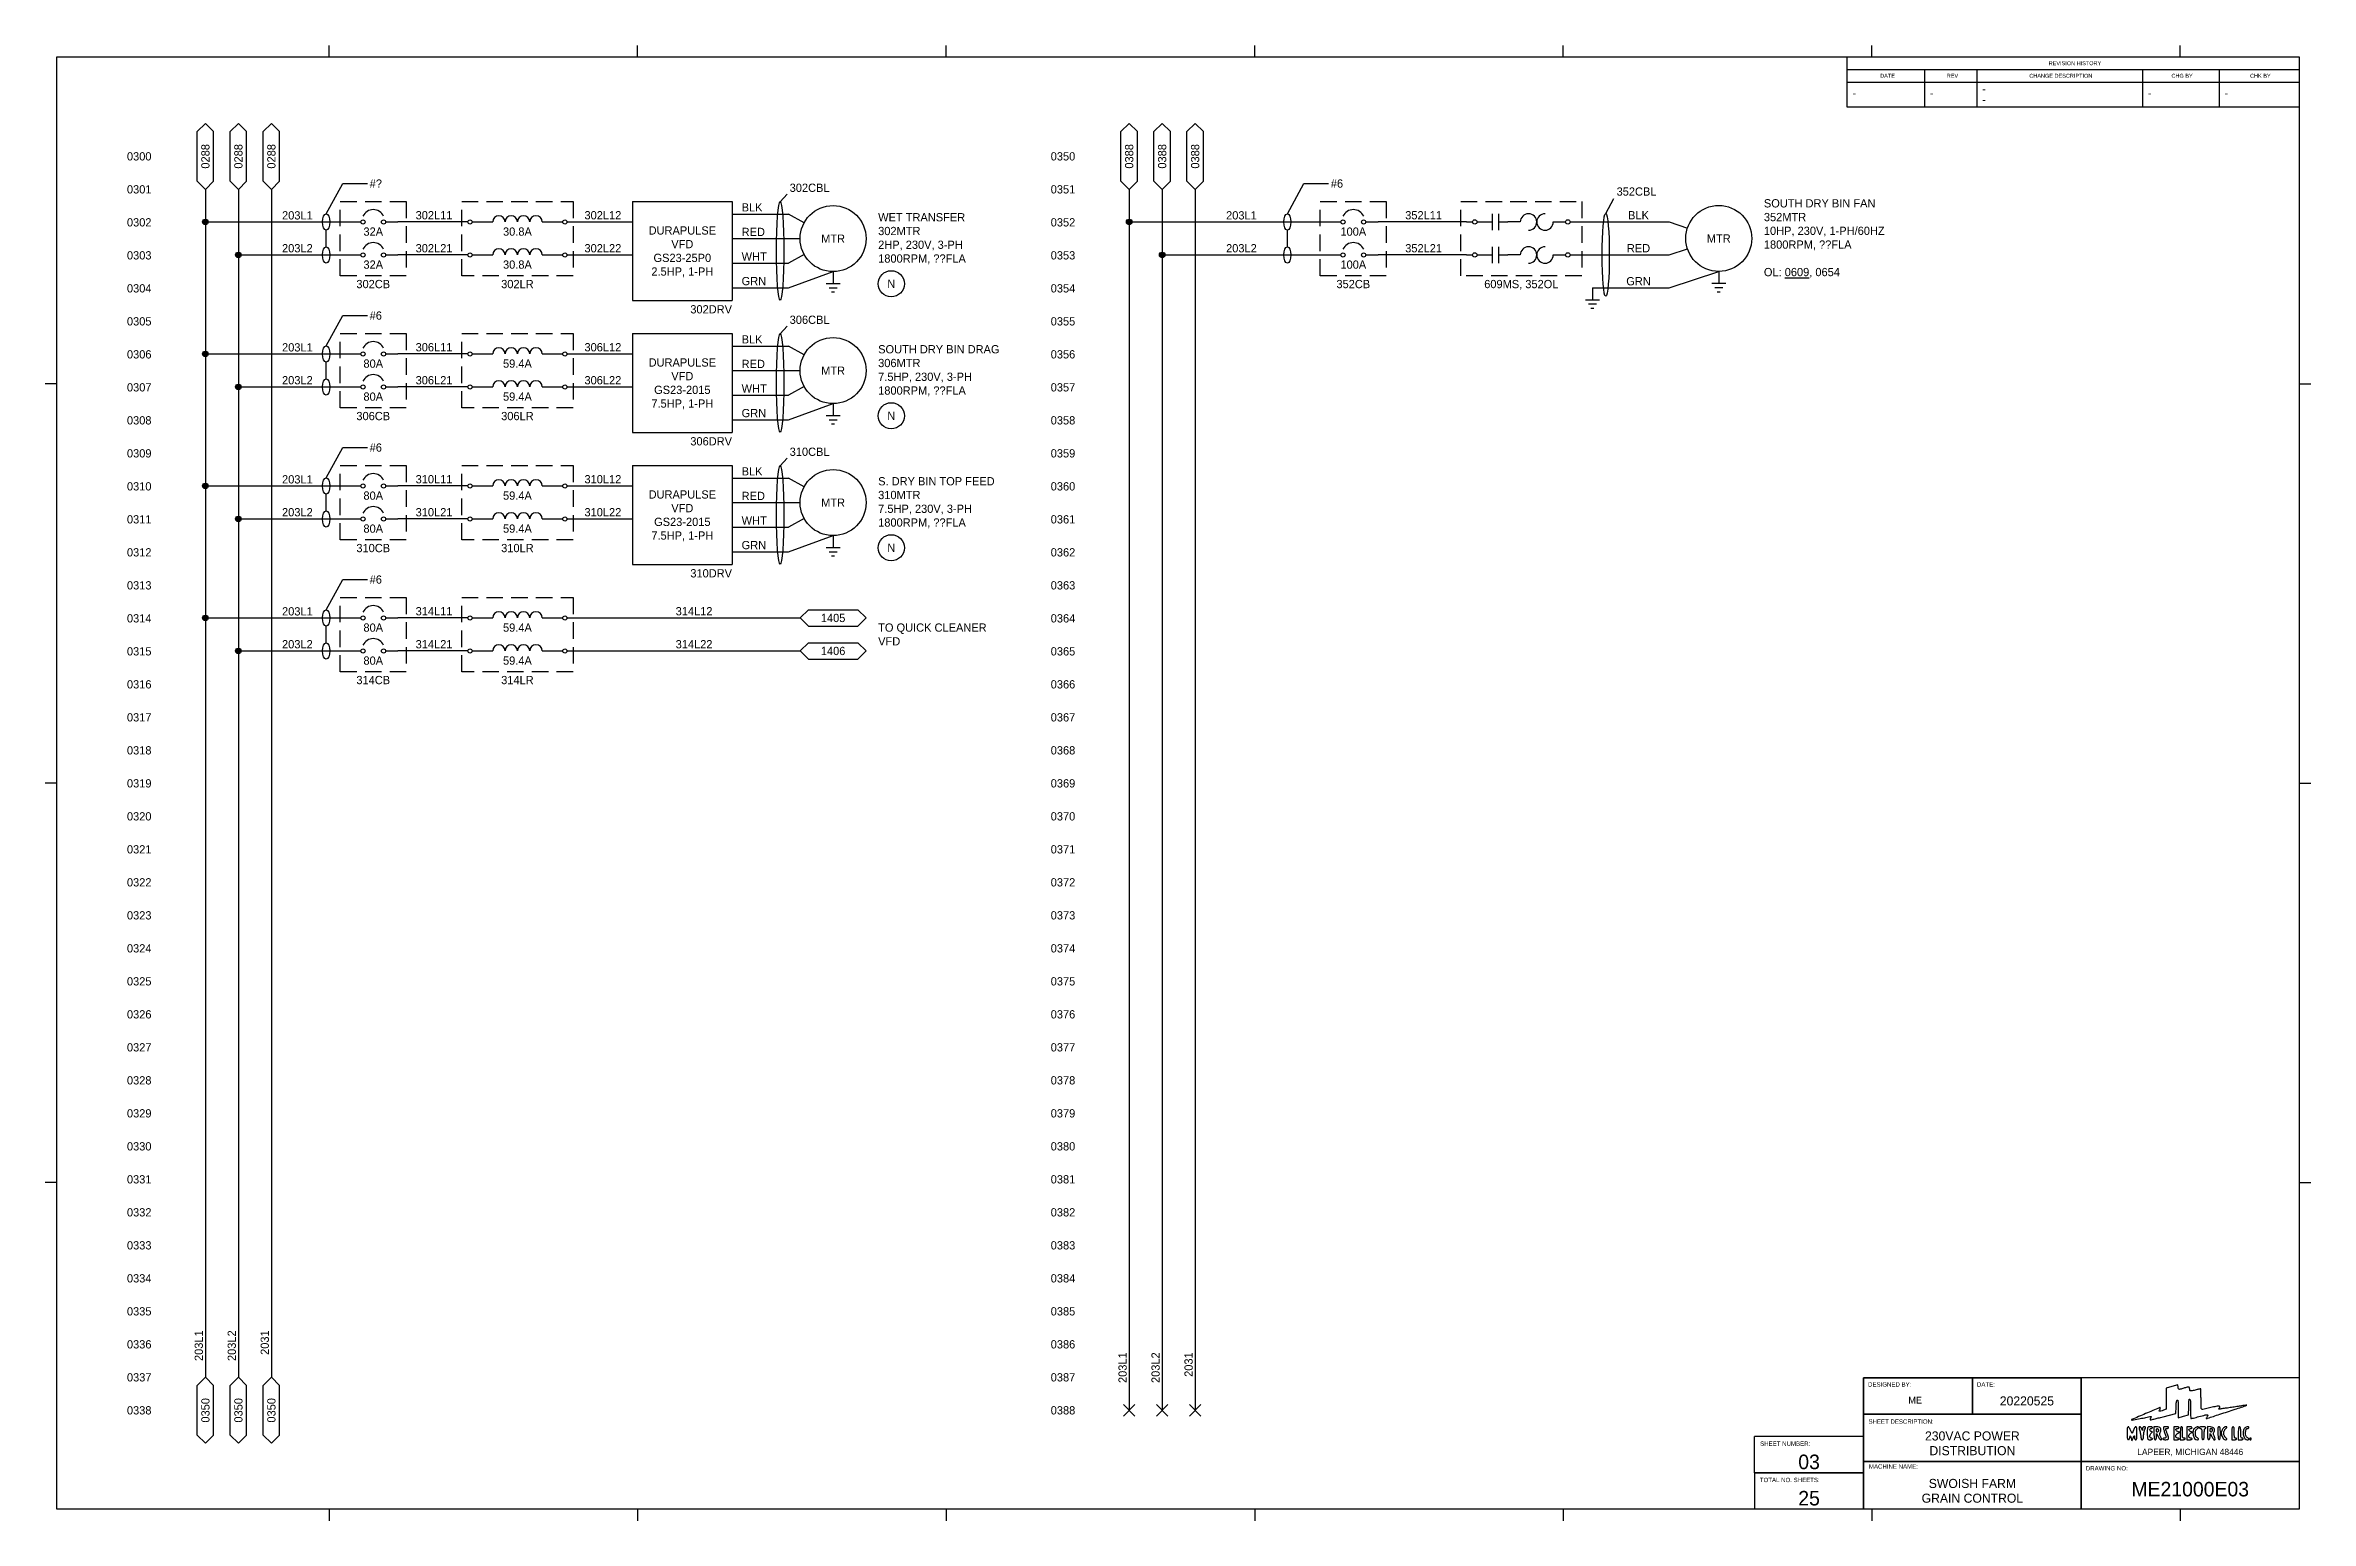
# Model space of a CAD drawing. Header units: inches. Extents: x -0.2 to 34.2, y -0.2 to 22.2.
import ezdxf
from ezdxf.enums import TextEntityAlignment as Align

# ---------------------------------------------------------------- set-up
doc = ezdxf.new("R2010")
doc.units = ezdxf.units.IN
doc.header["$MEASUREMENT"] = 0
doc.linetypes.add('DASHED2', pattern=[0.375, 0.25, -0.125])
for name, color, linetype in [('ATTRIBUTE', 3, 'Continuous'), ('ATTRIBUTES', 1, 'Continuous'), ('GRAPHIC', 2, 'Continuous'), ('TITLE BLOCK', 8, 'Continuous')]:
    doc.layers.add(name, color=color, linetype=linetype)
doc.styles.add('Text Style48', font='arial.ttf')
doc.styles.add('Title Block', font='arial.ttf')

# ---------------------------------------------------------------- blocks, each defined once
blk = doc.blocks.new('*U3')
at = {"color": 4}
for s, p in [('0300', (1.247, -1.506)), ('0350', (15.247, -1.506)), ('0301', (1.247, -2.006)), ('0351', (15.247, -2.006)), ('0302', (1.247, -2.506)), ('0352', (15.247, -2.506)), ('0303', (1.247, -3.006)), ('0353', (15.247, -3.006)), ('0304', (1.247, -3.506)), ('0354', (15.247, -3.506)), ('0305', (1.247, -4.006)), ('0355', (15.247, -4.006)), ('0306', (1.247, -4.506)), ('0356', (15.247, -4.506)), ('0307', (1.247, -5.006)), ('0357', (15.247, -5.006)), ('0308', (1.247, -5.506)), ('0358', (15.247, -5.506)), ('0309', (1.247, -6.006)), ('0359', (15.247, -6.006)), ('0310', (1.247, -6.506)), ('0360', (15.247, -6.506)), ('0311', (1.247, -7.006)), ('0361', (15.247, -7.006)), ('0312', (1.247, -7.506)), ('0362', (15.247, -7.506)), ('0313', (1.247, -8.006)), ('0363', (15.247, -8.006)), ('0314', (1.247, -8.506)), ('0364', (15.247, -8.506)), ('0315', (1.247, -9.006)), ('0365', (15.247, -9.006)), ('0316', (1.247, -9.506)), ('0366', (15.247, -9.506)), ('0317', (1.247, -10.006)), ('0367', (15.247, -10.006)), ('0318', (1.247, -10.506)), ('0368', (15.247, -10.506)), ('0319', (1.247, -11.006)), ('0369', (15.247, -11.006)), ('0320', (1.247, -11.506)), ('0370', (15.247, -11.506)), ('0321', (1.247, -12.006)), ('0371', (15.247, -12.006)), ('0322', (1.247, -12.506)), ('0372', (15.247, -12.506)), ('0323', (1.247, -13.006)), ('0373', (15.247, -13.006)), ('0324', (1.247, -13.506)), ('0374', (15.247, -13.506)), ('0325', (1.247, -14.006)), ('0375', (15.247, -14.006)), ('0326', (1.247, -14.506)), ('0376', (15.247, -14.506)), ('0327', (1.247, -15.006)), ('0377', (15.247, -15.006)), ('0328', (1.247, -15.506)), ('0378', (15.247, -15.506)), ('0329', (1.247, -16.006)), ('0379', (15.247, -16.006)), ('0330', (1.247, -16.506)), ('0380', (15.247, -16.506)), ('0331', (1.247, -17.006)), ('0381', (15.247, -17.006)), ('0332', (1.247, -17.506)), ('0382', (15.247, -17.506)), ('0333', (1.247, -18.006)), ('0383', (15.247, -18.006)), ('0334', (1.247, -18.506)), ('0384', (15.247, -18.506)), ('0335', (1.247, -19.006)), ('0385', (15.247, -19.006)), ('0336', (1.247, -19.506)), ('0386', (15.247, -19.506)), ('0337', (1.247, -20.006)), ('0387', (15.247, -20.006)), ('0338', (1.247, -20.506)), ('0388', (15.247, -20.506))]:
    blk.add_text(s, height=0.125, dxfattribs=at).set_placement(p, align=Align.MIDDLE_CENTER)
blk = doc.blocks.new('*U16')
for points in [[(32.054, -20.144), (31.965, -20.168), (31.965, -20.327), (31.965, -20.486), (31.923, -20.504, -0.011575), (31.883, -20.519, -0.123232), (31.867, -20.521, -0.429207), (31.861, -20.514, -0.075017), (31.868, -20.496, 0.016852), (31.873, -20.486, 0.025956), (31.876, -20.477, 0.023649), (31.878, -20.469, 0.279589), (31.877, -20.467, 0.284075), (31.868, -20.465, 0.000271), (31.655, -20.556, 0.000261), (31.442, -20.646, 0.53109), (31.441, -20.652, 0.246522), (31.448, -20.654, 0.00061), (31.546, -20.636, 0.004193), (31.64, -20.618, 0.007465), (31.717, -20.601, -0.015975), (31.734, -20.598, -0.282061), (31.739, -20.6, -0.273563), (31.739, -20.605, -0.015249), (31.732, -20.62, 0.017165), (31.727, -20.631, 0.026009), (31.723, -20.64, 0.023795), (31.721, -20.647, 0.264845), (31.722, -20.65, 0.252928), (31.726, -20.651, 0.000628), (31.781, -20.638, 0.003645), (31.845, -20.622, 0.002235), (31.919, -20.603), (32.112, -20.552), (32.115, -20.455, -0.010367), (32.118, -20.412, -0.026178), (32.122, -20.381, -0.031698), (32.127, -20.36, -0.239908), (32.134, -20.352, -0.419857), (32.142, -20.356, -0.045779), (32.146, -20.378, -0.024307), (32.149, -20.416, -0.005069), (32.15, -20.483), (32.15, -20.618), (32.226, -20.596), (32.303, -20.575), (32.307, -20.456, -0.006157), (32.312, -20.343, -0.658537), (32.322, -20.339, -0.186335), (32.333, -20.365, -0.005262), (32.334, -20.485, 0.005914), (32.335, -20.541, 0.009837), (32.337, -20.589, 0.003836), (32.34, -20.629, 0.391449), (32.343, -20.632, 0.061218), (32.35, -20.631, 0.00131), (32.382, -20.623, 0.002999), (32.42, -20.613, 0.002016), (32.463, -20.601, -0.003186), (32.559, -20.576, -0.067949), (32.588, -20.572, -0.478278), (32.595, -20.581, -0.088254), (32.586, -20.603, 0.012281), (32.576, -20.619, 0.091596), (32.573, -20.627, 0.398502), (32.575, -20.63, 0.138134), (32.581, -20.63, -0.003563), (32.594, -20.626, -0.00004), (32.681, -20.598, -0.000124), (32.78, -20.565, -0.000081), (32.896, -20.527, 0.001179), (33.01, -20.49, 0.001986), (33.105, -20.458, 0.000178), (33.19, -20.429, 0.555583), (33.19, -20.428, 0.236023), (33.187, -20.427, 0.000327), (33.126, -20.435, 0.002563), (33.057, -20.446, 0.001565), (32.976, -20.459, -0.003318), (32.894, -20.471, -0.005578), (32.826, -20.48, -0.001265), (32.767, -20.488, -0.449485), (32.764, -20.485, -0.11724), (32.765, -20.481, -0.028143), (32.768, -20.475, -0.027379), (32.773, -20.469, -0.024139), (32.779, -20.463, 0.467866), (32.777, -20.449, 0.180834), (32.756, -20.443, 0.025752), (32.684, -20.455, 0.002782), (32.521, -20.491, -0.190393), (32.506, -20.489, -0.219476), (32.497, -20.476, -0.042404), (32.494, -20.444, -0.002122), (32.494, -20.337, 0.001799), (32.493, -20.276, 0.003005), (32.493, -20.224, 0.000364), (32.492, -20.179, 0.422075), (32.491, -20.178, 0.051145), (32.488, -20.178, 0.000352), (32.469, -20.183, 0.00137), (32.446, -20.189, 0.000875), (32.42, -20.196, -0.007336), (32.36, -20.211, -0.089549), (32.337, -20.212, -0.269745), (32.326, -20.204, -0.098452), (32.322, -20.184, 0.096414), (32.318, -20.163, 0.269666), (32.307, -20.155, 0.097854), (32.284, -20.156, 0.009273), (32.231, -20.171, -0.006091), (32.178, -20.187, -0.11754), (32.161, -20.187, -0.279731), (32.152, -20.179, -0.043108), (32.147, -20.155), (32.144, -20.12)], [(31.376, -20.853, 0.007316), (31.376, -20.903, 0.03703), (31.379, -20.931, 0.08138), (31.385, -20.946, 0.273713), (31.393, -20.951, 0.168316), (31.4, -20.949, 0.08124), (31.407, -20.942, 0.064959), (31.412, -20.931, 0.046944), (31.415, -20.918, -0.004779), (31.419, -20.895, -0.516008), (31.421, -20.894, -0.198593), (31.424, -20.897, -0.002061), (31.433, -20.927), (31.446, -20.97), (31.465, -20.927, -0.002235), (31.478, -20.897, -0.18041), (31.482, -20.894, -0.528171), (31.484, -20.895, -0.006158), (31.485, -20.918, 0.041084), (31.487, -20.932, 0.082191), (31.491, -20.943, 0.115162), (31.497, -20.949, 0.148642), (31.505, -20.951, 0.258593), (31.514, -20.946, 0.093584), (31.519, -20.932, 0.039364), (31.522, -20.905, 0.006994), (31.523, -20.853, 0.013793), (31.521, -20.779, 0.202366), (31.51, -20.756, 0.473475), (31.494, -20.759, 0.029852), (31.47, -20.807), (31.448, -20.859), (31.425, -20.807, 0.025807), (31.401, -20.761, 0.482182), (31.387, -20.759, 0.196031), (31.377, -20.78, 0.011101)], [(31.567, -20.819, -0.011228), (31.574, -20.847, -0.010219), (31.579, -20.875, -0.010287), (31.583, -20.9, -0.032245), (31.584, -20.918, 0.039687), (31.586, -20.932, 0.085127), (31.589, -20.943, 0.122098), (31.595, -20.949, 0.146572), (31.603, -20.951, 0.173501), (31.611, -20.948, 0.129272), (31.617, -20.94, 0.071071), (31.62, -20.926, 0.021401), (31.621, -20.904, -0.029143), (31.623, -20.882, -0.015863), (31.627, -20.855, -0.015759), (31.632, -20.828, -0.024047), (31.639, -20.806, 0.006971), (31.65, -20.774, 0.108397), (31.651, -20.762, 0.306008), (31.646, -20.757, 0.065683), (31.633, -20.755, 0.079521), (31.622, -20.757, 0.130985), (31.615, -20.762, 0.118265), (31.61, -20.77, 0.05793), (31.608, -20.783), (31.607, -20.81), (31.594, -20.783, 0.041935), (31.588, -20.772, 0.047128), (31.58, -20.763, 0.052891), (31.572, -20.757, 0.139403), (31.565, -20.755, 0.270303), (31.559, -20.759, 0.136249), (31.557, -20.768, 0.049563), (31.559, -20.786, 0.008812)], [(31.681, -20.795, 0.020019), (31.679, -20.815, 0.008766), (31.679, -20.841, 0.008659), (31.679, -20.868, 0.011456), (31.681, -20.894, 0.012553), (31.684, -20.929, 0.119947), (31.69, -20.943, 0.198295), (31.7, -20.95, 0.045204), (31.721, -20.951, 0.032751), (31.735, -20.951, 0.050337), (31.746, -20.948, 0.065043), (31.754, -20.944, 0.249719), (31.757, -20.939, 0.148195), (31.755, -20.934, 0.098894), (31.751, -20.93, 0.082425), (31.745, -20.928, 0.064853), (31.738, -20.927, -0.299278), (31.724, -20.918, -0.111821), (31.72, -20.894, -0.087579), (31.726, -20.866, -0.134363), (31.741, -20.846, 0.005777), (31.755, -20.835, 0.22845), (31.757, -20.832, 0.395521), (31.755, -20.83, 0.011517), (31.741, -20.829, -0.224035), (31.726, -20.822, -0.153467), (31.72, -20.804, -0.166632), (31.724, -20.787, -0.247969), (31.738, -20.779, 0.064853), (31.745, -20.779, 0.082425), (31.751, -20.776, 0.098894), (31.755, -20.772, 0.148195), (31.757, -20.767, 0.249255), (31.754, -20.762, 0.065248), (31.746, -20.758, 0.050468), (31.735, -20.756, 0.032852), (31.721, -20.755, 0.039619), (31.701, -20.756, 0.15851), (31.691, -20.762, 0.139501), (31.685, -20.773, 0.028245)], [(31.781, -20.853, 0.006994), (31.782, -20.905, 0.039364), (31.785, -20.932, 0.093584), (31.79, -20.946, 0.258593), (31.8, -20.951, 0.171382), (31.808, -20.949, 0.12597), (31.814, -20.941, 0.071752), (31.817, -20.927, 0.023085), (31.819, -20.905), (31.819, -20.859), (31.843, -20.905, 0.029092), (31.854, -20.923, 0.036571), (31.866, -20.938, 0.03977), (31.877, -20.948, 0.167418), (31.886, -20.951, 0.107056), (31.895, -20.95, 0.307114), (31.898, -20.945, 0.098199), (31.895, -20.935, 0.009507), (31.884, -20.912, -0.028488), (31.874, -20.89, -0.074064), (31.87, -20.872, -0.074591), (31.872, -20.855, -0.029202), (31.879, -20.832, 0.067378), (31.886, -20.797, 0.179306), (31.879, -20.774, 0.173835), (31.859, -20.759, 0.062714), (31.823, -20.755), (31.781, -20.755)], [(31.849, -20.81, -0.063462), (31.848, -20.819, -0.063483), (31.844, -20.828, -0.069477), (31.839, -20.834, -0.116646), (31.833, -20.838, -0.186684), (31.827, -20.838, -0.16323), (31.822, -20.833, -0.092267), (31.819, -20.824, -0.034783), (31.818, -20.81, -0.034783), (31.819, -20.797, -0.092267), (31.822, -20.787, -0.16323), (31.827, -20.783, -0.186684), (31.833, -20.783, -0.116646), (31.839, -20.786, -0.069477), (31.844, -20.793, -0.063483), (31.848, -20.801, -0.063462)], [(31.924, -20.764, 0.185345), (31.923, -20.771, 0.012116), (31.927, -20.791, 0.016298), (31.933, -20.814, 0.011366), (31.942, -20.841, -0.004936), (31.961, -20.896, -0.082876), (31.964, -20.915, -0.305016), (31.958, -20.924, -0.093948), (31.941, -20.927, 0.048028), (31.931, -20.928, 0.068025), (31.923, -20.93, 0.088204), (31.918, -20.934, 0.191087), (31.916, -20.939, 0.277684), (31.919, -20.944, 0.052312), (31.929, -20.948, 0.042582), (31.943, -20.951, 0.027026), (31.959, -20.951, 0.060806), (31.989, -20.948, 0.293992), (32, -20.936, 0.120504), (31.999, -20.912, 0.008947), (31.978, -20.849, -0.003873), (31.963, -20.803, -0.079133), (31.961, -20.788, -0.31512), (31.965, -20.782, -0.087652), (31.978, -20.779, 0.04941), (31.988, -20.779, 0.069405), (31.995, -20.776, 0.089576), (32, -20.772, 0.186826), (32.002, -20.767, 0.359992), (31.995, -20.758, 0.038107), (31.966, -20.755, 0.037892), (31.937, -20.756, 0.229395)], [(32.082, -20.853), (32.082, -20.951), (32.122, -20.951, 0.029145), (32.137, -20.951, 0.045523), (32.15, -20.948, 0.057272), (32.159, -20.944, 0.26699), (32.162, -20.939, 0.191087), (32.16, -20.934, 0.088204), (32.155, -20.93, 0.068025), (32.147, -20.928, 0.048028), (32.137, -20.927, -0.22988), (32.119, -20.918, -0.177271), (32.112, -20.897, -0.131929), (32.12, -20.87, -0.130712), (32.14, -20.852), (32.167, -20.837), (32.14, -20.827, -0.104724), (32.121, -20.815, -0.188258), (32.113, -20.799, -0.257133), (32.12, -20.785, -0.155961), (32.137, -20.779, 0.048028), (32.147, -20.779, 0.068025), (32.155, -20.776, 0.088204), (32.16, -20.772, 0.191087), (32.162, -20.767, 0.266956), (32.159, -20.762, 0.057262), (32.15, -20.758, 0.04552), (32.137, -20.756, 0.029145), (32.122, -20.755), (32.082, -20.755)], [(32.18, -20.853), (32.18, -20.951), (32.213, -20.951, 0.034237), (32.227, -20.951, 0.039166), (32.239, -20.948, 0.042873), (32.249, -20.944, 0.138974), (32.254, -20.939, 0.21303), (32.255, -20.935, 0.177792), (32.252, -20.93, 0.099774), (32.245, -20.928, 0.045834), (32.235, -20.927, -0.117317), (32.221, -20.923, -0.215978), (32.214, -20.914, -0.069512), (32.211, -20.894, -0.005651), (32.213, -20.841, 0.00763), (32.215, -20.795, 0.04558), (32.213, -20.772, 0.116497), (32.208, -20.759, 0.240237), (32.199, -20.755, 0.258373), (32.19, -20.76, 0.093426), (32.184, -20.774, 0.039346), (32.181, -20.802, 0.006998)], [(32.279, -20.853), (32.279, -20.951), (32.319, -20.951, 0.029145), (32.334, -20.951, 0.045523), (32.347, -20.948, 0.057272), (32.356, -20.944, 0.26699), (32.359, -20.939, 0.191087), (32.357, -20.934, 0.088204), (32.351, -20.93, 0.068025), (32.343, -20.928, 0.048028), (32.334, -20.927, -0.22988), (32.316, -20.918, -0.177271), (32.309, -20.897, -0.131929), (32.317, -20.87, -0.130712), (32.337, -20.852), (32.364, -20.837), (32.337, -20.827, -0.073774), (32.317, -20.817, -0.21909), (32.31, -20.804, -0.256412), (32.316, -20.791, -0.092814), (32.334, -20.783, 0.062734), (32.355, -20.775, 0.412254), (32.357, -20.765, 0.231771), (32.346, -20.757, 0.040045), (32.319, -20.755), (32.279, -20.755)], [(32.395, -20.779, 0.157965), (32.373, -20.824, 0.093693), (32.375, -20.883, 0.104867), (32.397, -20.933, 0.238867), (32.433, -20.951, 0.067597), (32.45, -20.949, 0.342889), (32.456, -20.942, 0.213846), (32.451, -20.931, 0.037361), (32.432, -20.917, -0.080305), (32.421, -20.907, -0.081907), (32.413, -20.894, -0.063489), (32.409, -20.877, -0.027883), (32.408, -20.853, -0.027883), (32.409, -20.829, -0.063489), (32.413, -20.812, -0.081907), (32.421, -20.799, -0.080305), (32.432, -20.789, 0.025323), (32.442, -20.782, 0.03201), (32.45, -20.775, 0.033519), (32.455, -20.769, 0.163755), (32.457, -20.764, 0.339728), (32.451, -20.756, 0.126675), (32.435, -20.756, 0.075222), (32.414, -20.765, 0.060543)], [(32.469, -20.767, 0.148195), (32.471, -20.772, 0.098894), (32.475, -20.776, 0.082425), (32.481, -20.779, 0.064853), (32.488, -20.779, -0.241448), (32.497, -20.784, -0.103378), (32.502, -20.797, -0.044348), (32.505, -20.821, -0.008455), (32.506, -20.865, 0.008455), (32.507, -20.91, 0.044348), (32.51, -20.934, 0.103378), (32.515, -20.947, 0.241448), (32.524, -20.951, 0.241448), (32.533, -20.947, 0.103378), (32.539, -20.934, 0.044348), (32.542, -20.91, 0.008455), (32.543, -20.865, -0.01259), (32.544, -20.832, -0.022889), (32.546, -20.804, -0.020168), (32.55, -20.783, -0.350432), (32.555, -20.779, 0.099038), (32.56, -20.779, 0.097945), (32.564, -20.776, 0.097945), (32.566, -20.772, 0.099038), (32.567, -20.767, 0.295869), (32.564, -20.762, 0.04382), (32.553, -20.758, 0.037669), (32.537, -20.756, 0.023598), (32.518, -20.755, 0.023598), (32.499, -20.756, 0.037669), (32.484, -20.758, 0.04382), (32.472, -20.762, 0.295869)], [(32.592, -20.852, 0.00721), (32.593, -20.903, 0.036993), (32.596, -20.931, 0.081942), (32.601, -20.946, 0.273266), (32.61, -20.951, 0.189289), (32.618, -20.948, 0.095755), (32.624, -20.94, 0.061849), (32.629, -20.925, 0.026537), (32.631, -20.905), (32.635, -20.859), (32.659, -20.905, 0.032145), (32.682, -20.944, 0.245611), (32.7, -20.953, 0.484084), (32.708, -20.943, 0.042423), (32.696, -20.906, -0.020374), (32.687, -20.881, -0.065919), (32.684, -20.863, -0.085082), (32.685, -20.848, -0.050766), (32.692, -20.831, 0.105404), (32.7, -20.803, 0.180604), (32.694, -20.781, 0.147367), (32.672, -20.765, 0.064415), (32.637, -20.757), (32.592, -20.753)], [(32.664, -20.807, -0.041303), (32.661, -20.818, -0.056112), (32.657, -20.827, -0.069458), (32.652, -20.833, -0.193098), (32.647, -20.835, -0.193098), (32.642, -20.833, -0.069458), (32.637, -20.827, -0.056112), (32.633, -20.818, -0.041303), (32.631, -20.807, -0.04615), (32.63, -20.795, -0.12236), (32.633, -20.786, -0.161672), (32.639, -20.781, -0.100145), (32.647, -20.779, -0.100145), (32.656, -20.781, -0.161672), (32.662, -20.786, -0.12236), (32.664, -20.795, -0.04615)], [(32.75, -20.853, 0.008462), (32.752, -20.9, 0.032832), (32.756, -20.929, 0.057973), (32.762, -20.946, 0.291159), (32.77, -20.951, 0.293716), (32.778, -20.946, 0.065472), (32.783, -20.93, 0.03385), (32.786, -20.902, 0.007802), (32.787, -20.853, 0.006304), (32.786, -20.799, 0.045192), (32.783, -20.773, 0.124489), (32.777, -20.76, 0.220503), (32.766, -20.755, 0.218721), (32.756, -20.76, 0.136927), (32.75, -20.772, 0.046094), (32.748, -20.798, 0.005761)], [(32.843, -20.764, 0.094659), (32.828, -20.779, 0.041125), (32.814, -20.803, 0.040818), (32.804, -20.829, 0.069353), (32.801, -20.853, 0.081353), (32.806, -20.885, 0.058894), (32.822, -20.918, 0.062991), (32.842, -20.943, 0.192104), (32.863, -20.951, 0.039041), (32.881, -20.95, 0.371636), (32.885, -20.945, 0.182794), (32.882, -20.935, 0.013412), (32.862, -20.915, -0.061571), (32.853, -20.902, -0.039751), (32.845, -20.886, -0.039427), (32.84, -20.869, -0.055778), (32.838, -20.853, -0.055778), (32.84, -20.837, -0.039427), (32.845, -20.82, -0.039751), (32.853, -20.804, -0.061571), (32.862, -20.792, 0.01161), (32.872, -20.782, 0.016057), (32.88, -20.773, 0.012597), (32.886, -20.765, 0.157369), (32.887, -20.761, 0.356709), (32.883, -20.756, 0.068557), (32.871, -20.755, 0.056583), (32.855, -20.758, 0.072396)], [(32.961, -20.853), (32.961, -20.951), (32.997, -20.951, 0.031626), (33.012, -20.951, 0.048861), (33.023, -20.948, 0.06271), (33.032, -20.944, 0.254951), (33.034, -20.939, 0.148195), (33.033, -20.934, 0.098894), (33.029, -20.93, 0.082425), (33.023, -20.928, 0.064853), (33.016, -20.927, -0.241448), (33.007, -20.922, -0.103378), (33.001, -20.909, -0.044348), (32.998, -20.885, -0.008455), (32.997, -20.841, 0.008455), (32.997, -20.796, 0.044348), (32.994, -20.772, 0.103378), (32.988, -20.76, 0.241448), (32.979, -20.755, 0.258593), (32.97, -20.76, 0.093584), (32.964, -20.774, 0.039364), (32.961, -20.802, 0.006994)], [(33.059, -20.853), (33.059, -20.951), (33.096, -20.951, 0.031626), (33.11, -20.951, 0.048861), (33.122, -20.948, 0.06271), (33.13, -20.944, 0.254951), (33.133, -20.939, 0.148195), (33.131, -20.934, 0.098894), (33.127, -20.93, 0.082425), (33.121, -20.928, 0.064853), (33.114, -20.927, -0.241448), (33.105, -20.922, -0.103378), (33.099, -20.909, -0.044348), (33.096, -20.885, -0.008455), (33.096, -20.841, 0.008455), (33.095, -20.796, 0.044348), (33.092, -20.772, 0.103378), (33.086, -20.76, 0.241448), (33.077, -20.755, 0.258593), (33.068, -20.76, 0.093584), (33.063, -20.774, 0.039364), (33.06, -20.802, 0.006994)], [(33.152, -20.782, 0.126643), (33.134, -20.83, 0.08921), (33.138, -20.888, 0.103093), (33.16, -20.935, 0.231798), (33.195, -20.951, 0.067597), (33.212, -20.949, 0.342889), (33.218, -20.942, 0.213846), (33.213, -20.931, 0.037361), (33.194, -20.917, -0.194574), (33.173, -20.889, -0.074599), (33.169, -20.84, -0.083057), (33.179, -20.795, -0.305325), (33.201, -20.779, 0.070083), (33.208, -20.779, 0.085896), (33.214, -20.776, 0.100138), (33.217, -20.772, 0.138107), (33.219, -20.767, 0.324907), (33.211, -20.757, 0.134586), (33.192, -20.756, 0.087499), (33.169, -20.765, 0.097748)], [(33.231, -20.939, 0.099038), (33.232, -20.944, 0.097945), (33.234, -20.948, 0.097945), (33.238, -20.951, 0.099038), (33.243, -20.951, 0.099038), (33.248, -20.951, 0.097945), (33.252, -20.948, 0.097945), (33.255, -20.944, 0.099038), (33.255, -20.939, 0.099038), (33.255, -20.934, 0.097945), (33.252, -20.93, 0.097945), (33.248, -20.928, 0.099038), (33.243, -20.927, 0.099038), (33.238, -20.928, 0.097945), (33.234, -20.93, 0.097945), (33.232, -20.934, 0.099038)]]:
    blk.add_lwpolyline(points, format="xyb", close=True)
at = {"layer": 'TITLE BLOCK'}
for p, q in [((0, -22.002), (0, 0)), ((0, 0), (33.98, 0)), ((4.125, 0), (4.125, 0.176)), ((8.801, 0), (8.801, 0.176)), ((13.476, 0), (13.476, 0.176)), ((18.152, 0), (18.152, 0.176)), ((22.827, 0), (22.827, 0.176)), ((27.131, -0.763), (27.131, 0)), ((27.503, 0), (27.503, 0.176)), ((32.178, 0), (32.178, 0.176)), ((33.98, 0), (33.98, -22.002)), ((27.131, -0.19), (28.303, -0.19)), ((27.136, 0), (33.98, 0)), ((28.303, -0.19), (28.303, -0.38)), ((28.303, -0.19), (29.095, -0.19)), ((28.303, -0.19), (28.303, -0.38)), ((29.095, -0.19), (29.095, -0.38)), ((29.095, -0.19), (31.608, -0.19)), ((29.095, -0.19), (29.095, -0.38)), ((31.608, -0.19), (31.608, -0.38)), ((31.608, -0.19), (32.77, -0.19)), ((31.608, -0.19), (31.608, -0.38)), ((32.77, -0.19), (32.77, -0.38)), ((32.77, -0.19), (33.98, -0.19)), ((32.77, -0.19), (32.77, -0.38)), ((33.98, 0), (33.98, -0.763)), ((27.131, -0.38), (28.303, -0.38)), ((28.303, -0.38), (28.303, -0.763)), ((28.303, -0.38), (29.095, -0.38)), ((28.303, -0.38), (28.303, -0.763)), ((29.095, -0.38), (29.095, -0.763)), ((29.095, -0.38), (31.608, -0.38)), ((29.095, -0.38), (29.095, -0.763)), ((31.608, -0.38), (31.608, -0.763)), ((31.608, -0.38), (32.77, -0.38)), ((31.608, -0.38), (31.608, -0.763)), ((32.77, -0.38), (32.77, -0.763)), ((32.77, -0.38), (33.98, -0.38)), ((32.77, -0.38), (32.77, -0.763)), ((33.98, -0.763), (27.131, -0.763)), ((0, -4.951), (-0.176, -4.951)), ((33.98, -4.951), (34.156, -4.951)), ((0, -11.001), (-0.176, -11.001)), ((33.98, -11.001), (34.156, -11.001)), ((0, -17.052), (-0.176, -17.052)), ((33.98, -17.052), (34.156, -17.052)), ((33.98, -20.012), (30.68, -20.012)), ((27.379, -20.902), (25.729, -20.902)), ((25.729, -21.452), (25.729, -20.902)), ((25.729, -21.452), (25.729, -22.002)), ((33.98, -22.002), (0, -22.002)), ((4.125, -22.002), (4.125, -22.178)), ((8.801, -22.002), (8.801, -22.178)), ((13.476, -22.002), (13.476, -22.178)), ((18.152, -22.002), (18.152, -22.178)), ((22.827, -22.002), (22.827, -22.178)), ((27.503, -22.002), (27.503, -22.178)), ((32.178, -22.002), (32.178, -22.178))]:
    blk.add_line(p, q, dxfattribs=at)
at = {"layer": 'TITLE BLOCK', "linetype": 'Continuous', "lineweight": 35}
for p, q in [((27.379, -22.002), (27.379, -20.012)), ((27.379, -20.012), (30.68, -20.012)), ((29.029, -20.012), (29.029, -20.562)), ((30.68, -22.002), (30.68, -20.012)), ((27.379, -20.562), (30.68, -20.562)), ((27.379, -21.282), (30.68, -21.282)), ((30.68, -21.282), (33.98, -21.282)), ((25.729, -21.452), (27.379, -21.452))]:
    blk.add_line(p, q, dxfattribs=at)
blk.add_text('LAPEER, MICHIGAN 48446', height=0.09563).set_placement((32.33, -21.136), align=Align.MIDDLE_CENTER)
at = {"layer": 'ATTRIBUTE'}
for p in [(27.212, -0.61), (28.384, -0.61), (29.176, -0.546), (29.176, -0.71), (31.689, -0.61), (32.851, -0.61)]:
    blk.add_text('-', height=0.125, dxfattribs=at).set_placement(p)
blk.add_text('ME', height=0.1031, dxfattribs=at).set_placement((28.162, -20.352), align=Align.MIDDLE_CENTER)
for tag, height, p in [('DESDATE', 0.138, (29.855, -20.363)), ('DESCRIPTION1', 0.138, (29.029, -20.894)), ('SHEET', 0.22, (26.554, -21.287)), ('DESCRIPTION2', 0.138, (29.029, -21.117)), ('MACHNAME1', 0.138, (29.029, -21.614)), ('DRAWINGNUM', 0.22, (32.33, -21.7)), ('MACHNAME2', 0.138, (29.029, -21.837))]:
    blk.add_attdef(tag, text='', height=height, dxfattribs=at).set_placement(p, align=Align.MIDDLE)
blk.add_attdef('TOTAL', text='', height=0.22, dxfattribs=at).set_placement((26.554, -21.837), align=Align.MIDDLE_CENTER)
at = {"layer": 'TITLE BLOCK'}
for s, insert, char_height, attachment_point, style in [('DATE', (27.632, -0.315), 0.06, 7, 'Text Style48'), ('REV', (28.641, -0.315), 0.06, 7, 'Text Style48'), ('CHANGE DESCRIPTION', (29.892, -0.316), 0.06, 7, 'Text Style48'), ('REVISION HISTORY', (30.185, -0.126), 0.06, 7, 'Text Style48'), ('CHG BY', (32.046, -0.316), 0.06, 7, 'Text Style48'), ('CHK BY', (33.237, -0.316), 0.06, 7, 'Text Style48'), ('DESIGNED BY:', (27.448, -20.081), 0.06601, 1, 'Title Block'), ('DATE:', (29.098, -20.081), 0.066, 1, 'Title Block'), ('SHEET DESCRIPTION:', (27.454, -20.643), 0.06601, 1, 'Title Block'), ('SHEET NUMBER:', (25.813, -20.978), 0.06601, 1, 'Title Block'), ('TOTAL NO. SHEETS:', (25.808, -21.528), 0.06601, 1, 'Title Block'), ('MACHINE NAME:', (27.461, -21.324), 0.06601, 1, 'Title Block')]:
    blk.add_mtext(s, dxfattribs=dict(at, insert=insert, char_height=char_height, attachment_point=attachment_point, style=style))
at = {"layer": 'TITLE BLOCK', "insert": (30.748, -21.351), "char_height": 0.06601, "width": 0.63532, "attachment_point": 1, "style": 'Title Block'}
blk.add_mtext('DRAWING NO:', dxfattribs=at)
blk = doc.blocks.new('WIRE REFERENCE')
at = {"color": 4}
for p, q in [((0.125, 0.125), (0, 0)), ((0.125, -0.125), (0, 0)), ((0.125, 0.125), (0.875, 0.125)), ((0.875, 0.125), (1, 0)), ((0.875, -0.125), (1, 0)), ((0.125, -0.125), (0.875, -0.125))]:
    blk.add_line(p, q, dxfattribs=at)
blk.add_attdef('LNXXXX', text='', height=0.125, dxfattribs=at).set_placement((0.5, 0), align=Align.MIDDLE_CENTER)
blk = doc.blocks.new('MS_2_POLE')
at = {"layer": 'GRAPHIC'}
for p, q in [((0, 0), (0.09, 0)), ((0.157, 0), (0.389, 0)), ((0.389, 0.124), (0.389, -0.126)), ((0.482, 0.125), (0.482, -0.125)), ((0.482, 0), (0.626, 0)), ((0.814, 0), (0.626, 0)), ((1.313, 0), (1.5, 0)), ((1.567, 0), (1.657, 0)), ((0, -0.5), (0.09, -0.5)), ((0.157, -0.5), (0.389, -0.5)), ((0.389, -0.376), (0.389, -0.626)), ((0.482, -0.375), (0.482, -0.625)), ((0.482, -0.5), (0.626, -0.5)), ((0.814, -0.5), (0.626, -0.5)), ((1.313, -0.5), (1.5, -0.5)), ((1.567, -0.5), (1.657, -0.5))]:
    blk.add_line(p, q, dxfattribs=at)
at = {"layer": 'GRAPHIC', "linetype": 'DASHED2'}
blk.add_lwpolyline([(-0.088, 0.309), (1.745, 0.309), (1.745, -0.816), (-0.088, -0.816)], close=True, dxfattribs=at)
at = {"layer": 'GRAPHIC'}
for centre in [(0.124, 0), (1.534, 0), (0.124, -0.5), (1.534, -0.5)]:
    blk.add_circle(centre, 0.0336, dxfattribs=at)
for centre, start, end in [((0.938, 0), 270, 180), ((1.188, 0), 90, 0), ((0.938, -0.5), 270, 180), ((1.188, -0.5), 90, 0)]:
    blk.add_arc(centre, 0.125, start, end, dxfattribs=at)
at = {"color": 1}
blk.add_attdef('DEVICE_NUMBER', text='', height=0.125, dxfattribs=at).set_placement((0.829, -0.941), align=Align.MIDDLE_CENTER)
blk = doc.blocks.new('WIRE NODE')
h = blk.add_hatch(color=256)
edge = h.paths.add_edge_path()
edge.add_arc((0, 0), 0.0428, 0, 360)
blk.add_circle((0, 0), 0.0428)
blk = doc.blocks.new('BREAKER_2_POLE')
at = {"layer": 'GRAPHIC'}
for p, q in [((0, 0), (0.188, 0)), ((0.563, 0), (0.75, 0)), ((0, -0.5), (0.188, -0.5)), ((0.563, -0.5), (0.75, -0.5))]:
    blk.add_line(p, q, dxfattribs=at)
at = {"layer": 'GRAPHIC', "linetype": 'DASHED2'}
blk.add_lwpolyline([(-0.125, 0.309), (0.875, 0.309), (0.875, -0.816), (-0.125, -0.816)], close=True, dxfattribs=at)
at = {"layer": 'GRAPHIC'}
for centre in [(0.219, 0), (0.531, 0), (0.219, -0.5), (0.531, -0.5)]:
    blk.add_circle(centre, 0.0312, dxfattribs=at)
for centre in [(0.375, 0.014), (0.375, -0.486)]:
    blk.add_arc(centre, 0.173, 25, 155, dxfattribs=at)
at = {"color": 1}
for tag, p in [('RATING1', (0.375, -0.146)), ('RATING2', (0.375, -0.646)), ('DEVICE_NUMBER', (0.375, -0.941))]:
    blk.add_attdef(tag, text='', height=0.125, dxfattribs=at).set_placement(p, align=Align.MIDDLE_CENTER)
blk = doc.blocks.new('GROUND SYMBOL')
at = {"layer": 'GRAPHIC'}
for p, q in [((0, 0), (0, -0.178)), ((-0.105, -0.178), (0.105, -0.178)), ((-0.061, -0.243), (0.061, -0.243)), ((-0.023, -0.308), (0.023, -0.308))]:
    blk.add_line(p, q, dxfattribs=at)
blk = doc.blocks.new('A$C005E71B8')
at = {"layer": 'GRAPHIC', "linetype": 'Continuous'}
blk.add_circle((0.5, 0), 0.5, dxfattribs=at)
blk.add_blockref('GROUND SYMBOL', (0.5, -0.5))
at = {"layer": 'ATTRIBUTES'}
blk.add_text('MTR', height=0.125, dxfattribs=at).set_placement((0.5, 0), align=Align.MIDDLE_CENTER)
blk = doc.blocks.new('*U22')
at = {"layer": 'GRAPHIC'}
for p, q in [((0.031, 0), (0.344, 0)), ((1.094, 0), (1.406, 0)), ((0.031, -0.5), (0.344, -0.5)), ((1.094, -0.5), (1.406, -0.5))]:
    blk.add_line(p, q, dxfattribs=at)
at = {"layer": 'GRAPHIC', "linetype": 'DASHED2'}
blk.add_lwpolyline([(-0.125, 0.309), (1.563, 0.309), (1.563, -0.816), (-0.125, -0.816)], close=True, dxfattribs=at)
at = {"layer": 'GRAPHIC'}
for centre in [(0, 0), (1.438, 0), (0, -0.5), (1.438, -0.5)]:
    blk.add_circle(centre, 0.0312, dxfattribs=at)
for centre in [(0.438, 0), (0.625, 0), (0.812, 0), (1, 0), (0.438, -0.5), (0.625, -0.5), (0.812, -0.5), (1, -0.5)]:
    blk.add_arc(centre, 0.0938, 0, 180, dxfattribs=at)
at = {"color": 1}
for tag, p in [('RATING1', (0.719, -0.146)), ('RATING2', (0.719, -0.646)), ('DEVICE_NUMBER', (0.719, -0.941))]:
    blk.add_attdef(tag, text='', height=0.125, dxfattribs=at).set_placement(p, align=Align.MIDDLE_CENTER)
blk = doc.blocks.new('*U34')
at = {"layer": 'GRAPHIC'}
for p, q in [((0.031, 0), (0.344, 0)), ((1.094, 0), (1.406, 0)), ((0.031, -0.5), (0.344, -0.5)), ((1.094, -0.5), (1.406, -0.5))]:
    blk.add_line(p, q, dxfattribs=at)
at = {"layer": 'GRAPHIC', "linetype": 'DASHED2'}
blk.add_lwpolyline([(-0.125, 0.309), (1.563, 0.309), (1.563, -0.816), (-0.125, -0.816)], close=True, dxfattribs=at)
at = {"layer": 'GRAPHIC'}
for centre in [(0, 0), (1.438, 0), (0, -0.5), (1.438, -0.5)]:
    blk.add_circle(centre, 0.0312, dxfattribs=at)
for centre in [(0.438, 0), (0.625, 0), (0.812, 0), (1, 0), (0.438, -0.5), (0.625, -0.5), (0.812, -0.5), (1, -0.5)]:
    blk.add_arc(centre, 0.0938, 0, 180, dxfattribs=at)
at = {"color": 1}
for tag, p in [('RATING1', (0.719, -0.146)), ('RATING2', (0.719, -0.646)), ('DEVICE_NUMBER', (0.719, -0.941))]:
    blk.add_attdef(tag, text='', height=0.125, dxfattribs=at).set_placement(p, align=Align.MIDDLE_CENTER)
blk = doc.blocks.new('NORTH_CABINET')
at = {"linetype": 'Continuous'}
blk.add_circle((0, 0), 0.198, dxfattribs=at)
blk.add_text('N', height=0.125, dxfattribs=at).set_placement((0, 0), align=Align.MIDDLE)
blk = doc.blocks.new('DURAPULSE_GS23_VFD')
at = {"color": 2}
for p, q in [((0, 0.309), (1.506, 0.309)), ((0, 0.309), (0, -1.189)), ((1.506, 0.309), (1.506, -1.189)), ((0, -1.189), (1.506, -1.189))]:
    blk.add_line(p, q, dxfattribs=at)
at = {"color": 1}
for s, p in [('DURAPULSE', (0.753, -0.129)), ('VFD', (0.753, -0.336))]:
    blk.add_text(s, height=0.125, dxfattribs=at).set_placement(p, align=Align.MIDDLE_CENTER)
for tag, p in [('MODEL', (0.753, -0.544)), ('HP', (0.753, -0.751))]:
    blk.add_attdef(tag, text='', height=0.125, dxfattribs=at).set_placement(p, align=Align.MIDDLE_CENTER)
blk.add_attdef('DEVICE_NUMBER', text='', height=0.125, dxfattribs=at).set_placement((1.506, -1.261), align=Align.TOP_RIGHT)

msp = doc.modelspace()

# ---------------------------------------------------------------- linework, layer by layer
for p, q in [((2.25, 19.996), (2.25, 1.996)), ((2.75, 19.996), (2.75, 1.996)), ((3.25, 19.996), (3.25, 1.996)), ((4.081, 19.627), (4.331, 20.085)), ((4.331, 20.085), (4.706, 20.085)), ((10.961, 19.809), (11.065, 19.925)), ((16.25, 19.996), (16.25, 1.496)), ((16.75, 19.996), (16.75, 1.496)), ((17.25, 19.996), (17.25, 1.496)), ((18.647, 19.627), (18.897, 20.085)), ((18.897, 20.085), (19.272, 20.085)), ((10.231, 19.621), (11.089, 19.621)), ((11.325, 19.491), (11.089, 19.621)), ((23.472, 19.629), (23.597, 19.858)), ((2.25, 19.502), (4.419, 19.502)), ((4.081, 19.127), (4.081, 19.377)), ((6.229, 19.502), (5.169, 19.502)), ((7.729, 19.502), (8.725, 19.502)), ((10.231, 19.249), (11.263, 19.249)), ((16.25, 19.502), (19.272, 19.502)), ((18.647, 19.127), (18.647, 19.377)), ((21.364, 19.502), (20.022, 19.502)), ((23.021, 19.502), (24.435, 19.502)), ((24.435, 19.502), (24.711, 19.41)), ((2.75, 19.002), (4.419, 19.002)), ((6.229, 19.002), (5.169, 19.002)), ((7.729, 19.002), (8.725, 19.002)), ((11.325, 19.007), (11.089, 18.876)), ((16.75, 19.002), (19.272, 19.002)), ((21.364, 19.002), (20.022, 19.002)), ((23.021, 19.002), (24.435, 19.002)), ((24.435, 19.002), (24.711, 19.094)), ((10.231, 18.876), (11.089, 18.876)), ((11.089, 18.504), (11.763, 18.749)), ((24.435, 18.502), (25.185, 18.752)), ((10.231, 18.504), (11.089, 18.504)), ((23.271, 18.502), (24.435, 18.502)), ((4.081, 17.627), (4.331, 18.085)), ((4.331, 18.085), (4.706, 18.085)), ((10.961, 17.809), (11.065, 17.925)), ((10.231, 17.621), (11.089, 17.621)), ((11.325, 17.491), (11.089, 17.621)), ((2.25, 17.502), (4.419, 17.502)), ((4.081, 17.127), (4.081, 17.377)), ((6.229, 17.502), (5.169, 17.502)), ((7.729, 17.502), (8.725, 17.502)), ((10.231, 17.249), (11.263, 17.249)), ((2.75, 17.002), (4.419, 17.002)), ((6.229, 17.002), (5.169, 17.002)), ((7.729, 17.002), (8.725, 17.002)), ((10.231, 16.876), (11.089, 16.876)), ((11.325, 17.007), (11.089, 16.876)), ((10.231, 16.504), (11.089, 16.504)), ((11.089, 16.504), (11.763, 16.749)), ((4.081, 15.627), (4.331, 16.085)), ((4.331, 16.085), (4.706, 16.085)), ((10.961, 15.809), (11.065, 15.925)), ((2.25, 15.502), (4.419, 15.502)), ((6.229, 15.502), (5.169, 15.502)), ((7.729, 15.502), (8.725, 15.502)), ((10.231, 15.621), (11.089, 15.621)), ((11.325, 15.491), (11.089, 15.621)), ((4.081, 15.127), (4.081, 15.377)), ((10.231, 15.249), (11.263, 15.249)), ((2.75, 15.002), (4.419, 15.002)), ((6.229, 15.002), (5.169, 15.002)), ((7.729, 15.002), (8.725, 15.002)), ((10.231, 14.876), (11.089, 14.876)), ((11.325, 15.007), (11.089, 14.876)), ((10.231, 14.504), (11.089, 14.504)), ((11.089, 14.504), (11.763, 14.749)), ((4.081, 13.627), (4.331, 14.085)), ((4.331, 14.085), (4.706, 14.085)), ((2.25, 13.502), (4.419, 13.502)), ((6.229, 13.502), (5.169, 13.502)), ((7.729, 13.502), (11.263, 13.502)), ((4.081, 13.127), (4.081, 13.377)), ((2.75, 13.002), (4.419, 13.002)), ((6.229, 13.002), (5.169, 13.002)), ((7.729, 13.002), (11.263, 13.002)), ((16.162, 1.408), (16.338, 1.584)), ((16.338, 1.408), (16.162, 1.584)), ((16.662, 1.408), (16.838, 1.584)), ((16.838, 1.408), (16.662, 1.584)), ((17.162, 1.408), (17.338, 1.584)), ((17.338, 1.408), (17.162, 1.584))]:
    msp.add_line(p, q)
for centre, major_axis, ratio in [((4.081, 19.502), (0, 0.125), 0.437098), ((10.961, 19.062), (0, 0.746), 0.073211), ((18.647, 19.502), (0, 0.125), 0.437098), ((23.472, 19.002), (0, 0.626), 0.087229), ((4.081, 19.002), (0, 0.125), 0.437098), ((18.647, 19.002), (0, 0.125), 0.437098), ((4.081, 17.502), (0, 0.125), 0.437098), ((10.961, 17.062), (0, 0.746), 0.073211), ((4.081, 17.002), (0, 0.125), 0.437098), ((10.961, 15.062), (0, 0.746), 0.073211), ((4.081, 15.502), (0, 0.125), 0.437098), ((4.081, 15.002), (0, 0.125), 0.437098), ((4.081, 13.502), (0, 0.125), 0.437098), ((4.081, 13.002), (0, 0.125), 0.437098)]:
    msp.add_ellipse(centre, major_axis=major_axis, ratio=ratio)

# ---------------------------------------------------------------- block references
for name, p, values in [('*U16', (0, 22.002), {'DRAWINGNUM': 'ME21000E03', 'SHEET': '03', 'TOTAL': '25', 'DESCRIPTION1': '230VAC POWER', 'DESCRIPTION2': 'DISTRIBUTION', 'MACHNAME1': 'SWOISH FARM', 'MACHNAME2': 'GRAIN CONTROL', 'DESDATE': '20220525'}), ('BREAKER_2_POLE', (4.419, 19.502), {'RATING1': '32A', 'RATING2': '32A', 'DEVICE_NUMBER': '302CB'}), ('*U34', (6.26, 19.502), {'DEVICE_NUMBER': '302LR', 'RATING1': '30.8A', 'RATING2': '30.8A'}), ('DURAPULSE_GS23_VFD', (8.725, 19.502), {'MODEL': 'GS23-25P0', 'HP': '2.5HP, 1-PH', 'DEVICE_NUMBER': '302DRV'}), ('BREAKER_2_POLE', (19.272, 19.502), {'RATING1': '100A', 'RATING2': '100A', 'DEVICE_NUMBER': '352CB'}), ('MS_2_POLE', (21.364, 19.502), {'DEVICE_NUMBER': '609MS, 352OL'}), ('BREAKER_2_POLE', (4.419, 17.502), {'RATING1': '80A', 'RATING2': '80A', 'DEVICE_NUMBER': '306CB'}), ('*U22', (6.26, 17.502), {'DEVICE_NUMBER': '306LR', 'RATING1': '59.4A', 'RATING2': '59.4A'}), ('DURAPULSE_GS23_VFD', (8.725, 17.502), {'MODEL': 'GS23-2015', 'HP': '7.5HP, 1-PH', 'DEVICE_NUMBER': '306DRV'}), ('BREAKER_2_POLE', (4.419, 15.502), {'RATING1': '80A', 'RATING2': '80A', 'DEVICE_NUMBER': '310CB'}), ('*U22', (6.26, 15.502), {'DEVICE_NUMBER': '310LR', 'RATING1': '59.4A', 'RATING2': '59.4A'}), ('DURAPULSE_GS23_VFD', (8.725, 15.502), {'MODEL': 'GS23-2015', 'HP': '7.5HP, 1-PH', 'DEVICE_NUMBER': '310DRV'}), ('BREAKER_2_POLE', (4.419, 13.502), {'RATING1': '80A', 'RATING2': '80A', 'DEVICE_NUMBER': '314CB'}), ('*U22', (6.26, 13.502), {'DEVICE_NUMBER': '314LR', 'RATING1': '59.4A', 'RATING2': '59.4A'}), ('WIRE REFERENCE', (11.263, 13.502), {'LNXXXX': '1405'}), ('WIRE REFERENCE', (11.263, 13.002), {'LNXXXX': '1406'})]:
    msp.add_blockref(name, p).add_auto_attribs(values)
at = {"rotation": 90}
for p, values in [((2.25, 19.996), {'LNXXXX': '0288'}), ((2.75, 19.996), {'LNXXXX': '0288'}), ((3.25, 19.996), {'LNXXXX': '0288'}), ((16.25, 19.996), {'LNXXXX': '0388'}), ((16.75, 19.996), {'LNXXXX': '0388'}), ((17.25, 19.996), {'LNXXXX': '0388'}), ((2.25, 0.996), {'LNXXXX': '0350'}), ((2.75, 0.996), {'LNXXXX': '0350'}), ((3.25, 0.996), {'LNXXXX': '0350'})]:
    msp.add_blockref('WIRE REFERENCE', p, dxfattribs=at).add_auto_attribs(values)
for name, p in [('*U3', (0, 22.002)), ('A$C005E71B8', (11.263, 19.249)), ('A$C005E71B8', (24.685, 19.252)), ('WIRE NODE', (2.25, 19.502)), ('WIRE NODE', (16.25, 19.502)), ('WIRE NODE', (2.75, 19.002)), ('WIRE NODE', (16.75, 19.002)), ('NORTH_CABINET', (12.645, 18.565)), ('GROUND SYMBOL', (23.271, 18.502)), ('WIRE NODE', (2.25, 17.502)), ('A$C005E71B8', (11.263, 17.249)), ('WIRE NODE', (2.75, 17.002)), ('NORTH_CABINET', (12.645, 16.565)), ('WIRE NODE', (2.25, 15.502)), ('A$C005E71B8', (11.263, 15.249)), ('WIRE NODE', (2.75, 15.002)), ('NORTH_CABINET', (12.645, 14.565)), ('WIRE NODE', (2.25, 13.502)), ('WIRE NODE', (2.75, 13.002))]:
    msp.add_blockref(name, p)

# ---------------------------------------------------------------- texts
for s, p in [('#?', (4.74, 19.984)), ('302CBL', (11.105, 19.92)), ('#6', (19.306, 19.984)), ('352CBL', (23.637, 19.863)), ('BLK', (10.377, 19.623)), ('RED', (10.377, 19.251)), ('WHT', (10.377, 18.878)), ('GRN', (10.377, 18.506)), ('#6', (4.74, 17.984)), ('306CBL', (11.105, 17.92)), ('BLK', (10.377, 17.623)), ('RED', (10.377, 17.251)), ('WHT', (10.377, 16.878)), ('GRN', (10.377, 16.506)), ('#6', (4.74, 15.984)), ('310CBL', (11.105, 15.92)), ('BLK', (10.377, 15.623)), ('RED', (10.377, 15.251)), ('WHT', (10.377, 14.878)), ('GRN', (10.377, 14.506)), ('#6', (4.74, 13.984))]:
    msp.add_text(s, height=0.125).set_placement(p, align=Align.BOTTOM_LEFT)
for s, p in [('203L1', (3.644, 19.502)), ('302L11', (5.715, 19.504)), ('302L12', (8.274, 19.504)), ('203L1', (17.951, 19.502)), ('352L11', (20.712, 19.504)), ('BLK', (23.969, 19.504)), ('203L2', (3.644, 19.004)), ('302L21', (5.715, 19.004)), ('302L22', (8.274, 19.004)), ('203L2', (17.951, 19.004)), ('352L21', (20.712, 19.004)), ('RED', (23.969, 19.004)), ('GRN', (23.969, 18.504)), ('203L1', (3.644, 17.502)), ('306L11', (5.715, 17.504)), ('306L12', (8.274, 17.504)), ('203L2', (3.644, 17.004)), ('306L21', (5.715, 17.004)), ('306L22', (8.274, 17.004)), ('203L1', (3.644, 15.502)), ('310L11', (5.715, 15.504)), ('310L12', (8.274, 15.504)), ('203L2', (3.644, 15.004)), ('310L21', (5.715, 15.004)), ('310L22', (8.274, 15.004)), ('203L1', (3.644, 13.502)), ('314L11', (5.715, 13.504)), ('314L12', (9.656, 13.504)), ('203L2', (3.644, 13.004)), ('314L21', (5.715, 13.004)), ('314L22', (9.656, 13.004))]:
    msp.add_text(s, height=0.125).set_placement(p, align=Align.BOTTOM_CENTER)
for s, p in [('203L1', (2.25, 2.708)), ('203L2', (2.75, 2.708)), ('2031', (3.25, 2.708)), ('203L1', (16.25, 2.375)), ('203L2', (16.75, 2.375)), ('2031', (17.25, 2.375))]:
    msp.add_text(s, height=0.125, rotation=90).set_placement(p, align=Align.BOTTOM_RIGHT)
at = {"char_height": 0.125, "width": 3.19975, "attachment_point": 4}
for s, insert in [('\\A1;WET TRANSFER\\P302MTR\\P2HP, 230V, 3-PH\\P1800RPM, ??FLA', (12.446, 19.249)), ('\\A1;SOUTH DRY BIN FAN\\P352MTR\\P10HP, 230V, 1-PH/60HZ\\P1800RPM, ??FLA\\P\\POL: {\\L0609}, 0654', (25.869, 19.252)), ('\\A1;SOUTH DRY BIN DRAG\\P306MTR\\P7.5HP, 230V, 3-PH\\P1800RPM, ??FLA', (12.446, 17.249)), ('\\A1;S. DRY BIN TOP FEED\\P310MTR\\P7.5HP, 230V, 3-PH\\P1800RPM, ??FLA', (12.446, 15.249)), ('\\A1;TO QUICK CLEANER\\PVFD', (12.446, 13.252))]:
    msp.add_mtext(s, dxfattribs=dict(at, insert=insert))

doc.saveas('drawing.dxf')
